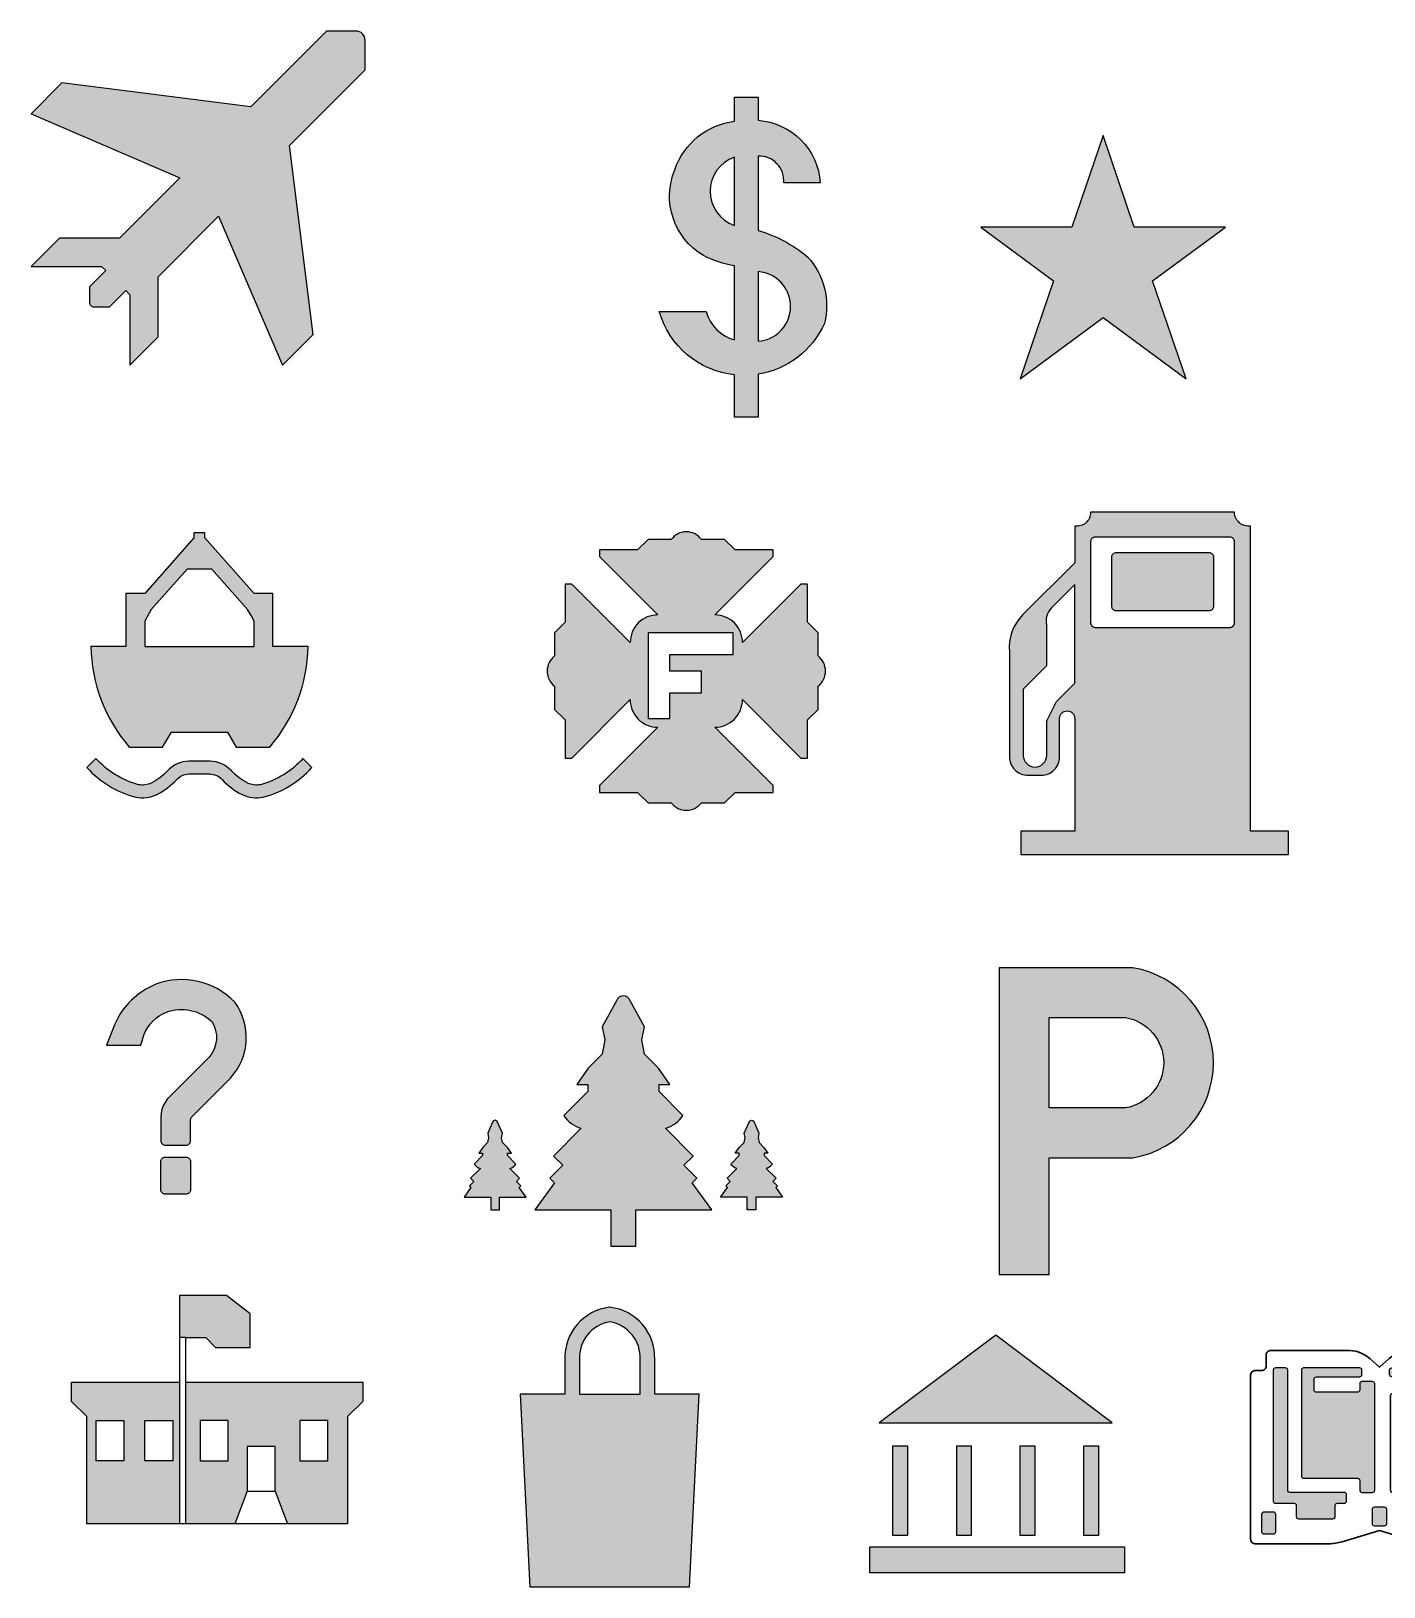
# Model space of a CAD drawing. Header units: inches. Extents: x -19 to 298, y -81 to 95.
# Drawn here: x -19 to 128.9, y -74.6 to 95.4 of the extents above; entities that cross this region are included whole.
import ezdxf

# ---------------------------------------------------------------- set-up
doc = ezdxf.new("R2010")
doc.units = ezdxf.units.IN
doc.header["$MEASUREMENT"] = 0

# ---------------------------------------------------------------- blocks, each defined once
blk = doc.blocks.new('Airport')
blk.add_hatch(color=256).paths.add_polyline_path([(17.44, 24.01), (25.72, 32.29), (25.72, 35.51, 0.414214), (24.72, 36.51), (21.5, 36.51), (13.22, 28.23), (-7.43, 30.84), (-10.8, 27.47), (5.48, 20.49), (-1.12, 13.88), (-7.69, 13.88), (-10.79, 10.79), (-3.09, 10.79), (-2.64, 10.34), (-4.42, 8.55), (-4.42, 6.87, 0.414214), (-3.92, 6.37), (-2.24, 6.37), (-0.45, 8.15), (0, 7.7), (0, 0), (3.09, 3.09), (3.09, 9.67), (9.7, 16.27), (16.68, -0.01), (20.05, 3.36)])
at = {"color": 0, "linetype": 'ByBlock', "lineweight": -2}
blk.add_lwpolyline([(24.72, 36.51), (21.5, 36.51), (13.22, 28.23), (-7.43, 30.84), (-10.8, 27.47), (5.48, 20.49), (-1.12, 13.88), (-7.69, 13.88), (-10.79, 10.79), (-3.09, 10.79), (-2.64, 10.34), (-4.42, 8.55), (-4.42, 6.87, 0.414214), (-3.92, 6.37), (-2.24, 6.37), (-0.45, 8.15), (0, 7.7), (0, 0), (3.09, 3.09), (3.09, 9.67), (9.7, 16.27), (16.68, -0.01), (20.05, 3.36), (17.44, 24.01), (25.72, 32.29), (25.72, 35.51, 0.414214)], format="xyb", close=True, dxfattribs=at)
blk = doc.blocks.new('ATM')
h = blk.add_hatch(color=256)
h.paths.add_polyline_path([(1.29, 14.96), (1.29, 17.49), (-1.29, 17.49), (-1.29, 14.85, 0.288396), (-7.81, 9.56, 0.373164), (-4.69, 0.18, 0.074888), (-1.29, -0.95), (-1.29, -9.03, -0.266821), (-4.38, -5.94), (-9.51, -5.94, 0.30474), (-1.29, -12.87), (-1.29, -17.49), (1.29, -17.49), (1.29, -12.8, 0.252504), (8.55, -7.23, 0.249488), (6.75, 0, 0.105197), (1.29, 2.93), (1.29, 11.06, -0.449214), (4.1, 8.11), (8.09, 8.11, 0.377829)])
h.paths.add_polyline_path([(-1.29, 3.48, -0.712131), (-1.29, 10.94)], flags=16)
h.paths.add_polyline_path([(2.07, -1.72, -0.843737), (1.29, -9.19), (1.29, -1.55, 0.002015)], flags=16)
at = {"color": 0, "linetype": 'ByBlock', "lineweight": -2}
for points in [[(-1.29, -0.95, -0.074888), (-4.69, 0.18, -0.373164), (-7.81, 9.56, -0.288396), (-1.29, 14.85), (-1.29, 17.49), (1.29, 17.49), (1.29, 14.96, -0.377829), (8.09, 8.11), (4.1, 8.11, 0.449214), (1.29, 11.06), (1.29, 2.93, -0.105197), (6.75, 0, -0.249488), (8.55, -7.23, -0.252504), (1.29, -12.8), (1.29, -17.49), (-1.29, -17.49), (-1.29, -12.87, -0.30474), (-9.51, -5.94), (-4.38, -5.94, 0.266821), (-1.29, -9.03)], [(-1.29, 3.48), (-1.29, 10.94, 0.712131)], [(1.29, -9.19, 0.843737), (2.07, -1.72, -0.002015), (1.29, -1.55)]]:
    blk.add_lwpolyline(points, format="xyb", close=True, dxfattribs=at)
blk = doc.blocks.new('Attraction')
blk.add_hatch(color=256).paths.add_polyline_path([(5.42, -2.6), (13.38, 3.29), (3.41, 3.29), (0, 13.31), (-3.41, 3.29), (-13.38, 3.29), (-5.42, -2.6), (-9.07, -13.31), (0, -6.61), (9.07, -13.31)])
at = {"color": 0, "linetype": 'ByBlock', "lineweight": -2}
blk.add_lwpolyline([(5.42, -2.6), (13.38, 3.29), (3.41, 3.29), (0, 13.31), (-3.41, 3.29), (-13.38, 3.29), (-5.42, -2.6), (-9.07, -13.31), (0, -6.61), (9.07, -13.31)], close=True, dxfattribs=at)
blk = doc.blocks.new('Ferry')
at = {"linetype": 'ByBlock'}
h = blk.add_hatch(color=256, dxfattribs=at)
h.paths.add_polyline_path([(12.21, 3.38), (8.37, 3.38), (8.37, 9.16), (6.32, 9.16), (0.93, 15.26), (0.93, 15.78), (0.33, 15.78), (-0.27, 15.78), (-0.27, 15.26), (-5.66, 9.16), (-7.71, 9.16), (-7.71, 3.38), (-11.55, 3.38, 0.173608), (-7.37, -7.62), (-3.7, -7.62), (-2.74, -5.98), (0.33, -5.98), (3.39, -5.98), (4.36, -7.62), (8.03, -7.62, 0.173608)])
h.paths.add_polyline_path([(3.52, 3.38), (2.66, 3.38), (1.91, 3.38), (0.78, 3.38), (-0.15, 3.38), (-0.55, 3.38), (-2.73, 3.38), (-3.51, 3.38), (-5.66, 3.38), (-5.66, 6.14), (-5.38, 6.6), (-4.95, 7.41), (-1.02, 11.82), (0.33, 11.82), (1.67, 11.82), (5.6, 7.41), (5.98, 6.76), (6.32, 6.14), (6.32, 3.38), (4.33, 3.38)], flags=16)
h.paths.add_polyline_path([(1.49, -9.17), (0.33, -9.17), (-0.83, -9.17, 0.202607), (-3.17, -10.22, -0.085827), (-4.94, -11.57, -0.150559), (-6.33, -11.74, -0.145066), (-10.99, -8.88), (-11.98, -9.87, 0.144665), (-6.64, -13.1, 0.157918), (-4.33, -12.82, 0.086979), (-2.15, -11.17, -0.200725), (-0.82, -10.56), (0.33, -10.56), (1.47, -10.56, -0.200725), (2.8, -11.17, 0.086979), (4.99, -12.82, 0.157918), (7.29, -13.1, 0.144665), (12.63, -9.87), (11.65, -8.88, -0.145066), (6.99, -11.74, -0.150559), (5.6, -11.57, -0.085827), (3.83, -10.22, 0.202607)])
at = {"color": 0, "linetype": 'ByBlock', "lineweight": -2}
for points in [[(0.33, 15.78), (-0.27, 15.78), (-0.27, 15.26), (-5.66, 9.16), (-7.71, 9.16), (-7.71, 3.38), (-11.55, 3.38, 0.173608), (-7.37, -7.62), (-3.7, -7.62), (-2.74, -5.98), (0.33, -5.98), (3.39, -5.98), (4.36, -7.62), (8.03, -7.62, 0.173608), (12.21, 3.38), (8.37, 3.38), (8.37, 9.16), (6.32, 9.16), (0.93, 15.26), (0.93, 15.78)], [(-11.98, -9.87, 0.144665), (-6.64, -13.1, 0.157918), (-4.33, -12.82, 0.086979), (-2.15, -11.17, -0.200725), (-0.82, -10.56), (0.33, -10.56), (1.47, -10.56, -0.200725), (2.8, -11.17, 0.086979), (4.99, -12.82, 0.157918), (7.29, -13.1, 0.144665), (12.63, -9.87), (11.65, -8.88, -0.145066), (6.99, -11.74, -0.150559), (5.6, -11.57, -0.085827), (3.83, -10.22, 0.202607), (1.49, -9.17), (0.33, -9.17), (-0.83, -9.17, 0.202607), (-3.17, -10.22, -0.085827), (-4.94, -11.57, -0.150559), (-6.33, -11.74, -0.145066), (-10.99, -8.88)]]:
    blk.add_lwpolyline(points, format="xyb", close=True, dxfattribs=at)
blk.add_lwpolyline([(0.33, 11.82), (-1.02, 11.82), (-4.95, 7.41), (-5.38, 6.6), (-5.66, 6.14), (-5.66, 3.38), (-3.51, 3.38), (-2.73, 3.38), (-0.55, 3.38), (-0.15, 3.38), (0.78, 3.38), (1.91, 3.38), (2.66, 3.38), (3.52, 3.38), (4.33, 3.38), (6.32, 3.38), (6.32, 6.14), (5.98, 6.76), (5.6, 7.41), (1.67, 11.82)], close=True, dxfattribs=at)
blk = doc.blocks.new('Fire Station')
h = blk.add_hatch(color=256)
h.paths.add_polyline_path([(-2.06, -14.81, 0.495258), (1.24, -14.81), (3.78, -14.81), (4.92, -13.67), (9.09, -13.67), (9.09, -12.93), (2.72, -6.55, 0.414214), (5.73, -3.53), (12.11, -9.91), (12.85, -9.91), (12.85, -5.74), (13.99, -4.6), (13.99, -2.06, 0.495258), (13.99, 1.24), (13.99, 3.78), (12.85, 4.92), (12.85, 9.09), (12.11, 9.09), (5.73, 2.72, 0.414214), (2.72, 5.73), (9.09, 12.11), (9.09, 12.85), (4.92, 12.85), (3.78, 13.99), (1.24, 13.99, 0.495258), (-2.06, 13.99), (-4.6, 13.99), (-5.74, 12.85), (-9.91, 12.85), (-9.91, 12.11), (-3.53, 5.73, 0.414214), (-6.55, 2.72), (-12.93, 9.09), (-13.67, 9.09), (-13.67, 4.92), (-14.81, 3.78), (-14.81, 1.24, 0.495258), (-14.81, -2.06), (-14.81, -4.6), (-13.67, -5.74), (-13.67, -9.91), (-12.93, -9.91), (-6.55, -3.53, 0.414214), (-3.53, -6.55), (-9.91, -12.93), (-9.91, -13.67), (-5.74, -13.67), (-4.6, -14.81)])
h.paths.add_polyline_path([(-2.22, -5.59), (-4.6, -5.59), (-4.6, 3.78), (4.7, 3.78), (4.7, 1.4), (-2.22, 1.4), (-2.22, -0.41), (1.24, -0.41), (1.24, -2.79), (-2.22, -2.79)], flags=16)
at = {"color": 0, "linetype": 'ByBlock', "lineweight": -2}
blk.add_lwpolyline([(-3.53, -6.55), (-9.91, -12.93), (-9.91, -13.67), (-5.74, -13.67), (-4.6, -14.81), (-2.06, -14.81, 0.495258), (1.24, -14.81), (3.78, -14.81), (4.92, -13.67), (9.09, -13.67), (9.09, -12.93), (2.72, -6.55, 0.414214), (5.73, -3.53), (12.11, -9.91), (12.85, -9.91), (12.85, -5.74), (13.99, -4.6), (13.99, -2.06, 0.495258), (13.99, 1.24), (13.99, 3.78), (12.85, 4.92), (12.85, 9.09), (12.11, 9.09), (5.73, 2.72, 0.414214), (2.72, 5.73), (9.09, 12.11), (9.09, 12.85), (4.92, 12.85), (3.78, 13.99), (1.24, 13.99, 0.495258), (-2.06, 13.99), (-4.6, 13.99), (-5.74, 12.85), (-9.91, 12.85), (-9.91, 12.11), (-3.53, 5.73, 0.414214), (-6.55, 2.72), (-12.93, 9.09), (-13.67, 9.09), (-13.67, 4.92), (-14.81, 3.78), (-14.81, 1.24, 0.495258), (-14.81, -2.06), (-14.81, -4.6), (-13.67, -5.74), (-13.67, -9.91), (-12.93, -9.91), (-6.55, -3.53, 0.414214)], format="xyb", close=True, dxfattribs=at)
blk.add_lwpolyline([(1.24, -0.41), (-2.22, -0.41), (-2.22, 1.4), (4.7, 1.4), (4.7, 3.78), (-4.6, 3.78), (-4.6, -5.59), (-2.22, -5.59), (-2.22, -2.79), (1.24, -2.79)], close=True, dxfattribs=at)
blk = doc.blocks.new('Gas Station')
h = blk.add_hatch(color=256)
h.paths.add_polyline_path([(10.22, 19.82, -0.455475), (8.48, 21.33), (-7.26, 21.33, -0.455475), (-8.99, 19.82), (-8.99, 15.82), (-14.67, 10.14, 0.223113), (-16.15, 6.04), (-16.15, -5.37, 0.414214), (-14.1, -7.42), (-12.65, -7.42, 0.414214), (-10.65, -5.42), (-10.65, -1.21, -1), (-8.99, -1.21), (-8.99, -13.51), (-14.91, -13.51), (-14.91, -16.08), (0.61, -16.08), (14.36, -16.08), (14.36, -13.51), (10.22, -13.51)])
h.paths.add_polyline_path([(-6.76, 8.75, -0.414214), (-7.26, 9.25), (-7.26, 18.11, -0.414214), (-6.76, 18.61), (7.98, 18.61, -0.414214), (8.48, 18.11), (8.48, 9.25, -0.414214), (7.98, 8.75)], flags=16)
h.paths.add_polyline_path([(-8.99, 2.66), (-10.99, 0.65), (-12.06, -1.48), (-12.06, -5.24, -1), (-14.63, -5.24), (-14.63, 2), (-12.08, 4.54), (-12.08, 9.04, -0.259957), (-11.57, 10.84), (-8.99, 13.42)], flags=16)
h.paths.add_polyline_path([(-4.44, 10.56, -0.414214), (-4.94, 11.06), (-4.94, 16.45, -0.414214), (-4.44, 16.95), (5.67, 16.95, -0.414214), (6.17, 16.45), (6.17, 11.06, -0.414214), (5.67, 10.56)], flags=0)
blk.add_hatch(color=256).paths.add_polyline_path([(5.67, 10.56, 0.414214), (6.17, 11.06), (6.17, 16.45, 0.414214), (5.67, 16.95), (-4.44, 16.95, 0.414214), (-4.94, 16.45), (-4.94, 11.06, 0.414214), (-4.44, 10.56)])
at = {"color": 0, "linetype": 'ByBlock', "lineweight": -2}
for points in [[(-8.99, 19.82), (-8.99, 15.82), (-14.67, 10.14, 0.223113), (-16.15, 6.04), (-16.15, -5.37, 0.414214), (-14.1, -7.42), (-12.65, -7.42, 0.414214), (-10.65, -5.42), (-10.65, -1.21, -1), (-8.99, -1.21), (-8.99, -13.51), (-14.91, -13.51), (-14.91, -16.08), (0.61, -16.08), (14.36, -16.08), (14.36, -13.51), (10.22, -13.51), (10.22, 19.82, -0.455475), (8.48, 21.33), (-7.26, 21.33, -0.455475)], [(-7.26, 18.11), (-7.26, 9.25, 0.414214), (-6.76, 8.75), (7.98, 8.75, 0.414214), (8.48, 9.25), (8.48, 18.11, 0.414214), (7.98, 18.61), (-6.76, 18.61, 0.414214)], [(-4.94, 11.06), (-4.94, 16.45, -0.414214), (-4.44, 16.95), (5.67, 16.95, -0.414214), (6.17, 16.45), (6.17, 11.06, -0.414214), (5.67, 10.56), (-4.44, 10.56, -0.414214)], [(-8.99, 2.66), (-8.99, 13.42), (-11.57, 10.84, 0.259957), (-12.08, 9.04), (-12.08, 4.54), (-14.63, 2), (-14.63, -5.24, 1), (-12.06, -5.24), (-12.06, -1.48), (-10.99, 0.65)]]:
    blk.add_lwpolyline(points, format="xyb", close=True, dxfattribs=at)
blk = doc.blocks.new('Information Center')
h = blk.add_hatch(color=256)
h.paths.add_polyline_path([(-0.77, -1.39, 0.212799), (-1.72, -3.88), (-1.72, -6.17, 0.414214), (-1.22, -6.67), (1.04, -6.67, 0.414214), (1.54, -6.17), (1.54, -3.88, -0.141113), (1.68, -3.55), (5.92, 0.68, 0.358315), (6.38, 8.97, 0.299605), (-2.26, 10.93, 0.19521), (-6.74, 6.58), (-7.64, 4.27), (-3.91, 4.27), (-3.51, 5.49, -0.211607), (-1.1, 7.87, -0.286451), (3.86, 6.86, -0.335605), (3.55, 2.93)])
h.paths.add_polyline_path([(1.04, -12.02, 0.414214), (1.54, -11.52), (1.54, -8.46, 0.414214), (1.04, -7.96), (-1.22, -7.96, 0.414214), (-1.72, -8.46), (-1.72, -11.52, 0.414214), (-1.22, -12.02)])
at = {"color": 0, "linetype": 'ByBlock', "lineweight": -2}
for points in [[(-3.91, 4.27), (-3.51, 5.49, -0.211607), (-1.1, 7.87, -0.286451), (3.86, 6.86, -0.335605), (3.55, 2.93), (-0.77, -1.39, 0.212799), (-1.72, -3.88), (-1.72, -6.17, 0.414214), (-1.22, -6.67), (1.04, -6.67, 0.414214), (1.54, -6.17), (1.54, -3.88, -0.141113), (1.68, -3.55), (5.92, 0.68, 0.358315), (6.38, 8.97, 0.299605), (-2.26, 10.93, 0.19521), (-6.74, 6.58), (-7.64, 4.27)], [(-1.22, -7.96), (1.04, -7.96, -0.414214), (1.54, -8.46), (1.54, -11.52, -0.414214), (1.04, -12.02), (-1.22, -12.02, -0.414214), (-1.72, -11.52), (-1.72, -8.46, -0.414214)]]:
    blk.add_lwpolyline(points, format="xyb", close=True, dxfattribs=at)
blk = doc.blocks.new('Park')
h = blk.add_hatch(color=256)
h.paths.add_polyline_path([(-12.41, -5.19, 0.187185), (-11.74, -4.7), (-12.66, -3.78), (-12.66, -3.52), (-12.24, -3.52), (-12.68, -2.89), (-13.21, -2.36), (-13.31, -1.82), (-13.21, -1.31), (-13.76, -0.11, 0.712964), (-14.29, -0.11), (-14.83, -1.31), (-14.73, -1.82), (-14.84, -2.36), (-15.37, -2.89), (-15.81, -3.52), (-15.39, -3.52), (-15.39, -3.78), (-16.3, -4.7, 0.187185), (-15.63, -5.19), (-16.7, -6.26), (-16.34, -6.61), (-16.84, -7.1), (-16.66, -7.28), (-17.4, -8.31), (-14.5, -8.31), (-14.5, -9.71), (-14.02, -9.71), (-13.54, -9.71), (-13.54, -8.31), (-10.64, -8.31), (-11.39, -7.28), (-11.21, -7.1), (-11.7, -6.61), (-11.35, -6.26)])
h.paths.add_polyline_path([(-1.37, -9.71), (-1.37, -13.69), (0, -13.69), (1.37, -13.69), (1.37, -9.71), (9.66, -9.71), (7.53, -6.75), (8.04, -6.25), (6.63, -4.84), (7.65, -3.83), (4.61, -0.79, 0.187185), (6.52, 0.62), (3.9, 3.24), (3.9, 4), (5.1, 4), (3.85, 5.79), (2.33, 7.31), (2.03, 8.86), (2.31, 10.3), (0.76, 13.15, 0.712964), (-0.76, 13.15), (-2.31, 10.3), (-2.03, 8.86), (-2.33, 7.31), (-3.85, 5.79), (-5.1, 4), (-3.9, 4), (-3.9, 3.24), (-6.52, 0.62, 0.187185), (-4.61, -0.79), (-7.65, -3.83), (-6.63, -4.84), (-8.04, -6.25), (-7.53, -6.75), (-9.66, -9.71)])
h.paths.add_polyline_path([(12.66, -3.78), (11.74, -4.7, 0.187185), (12.41, -5.19), (11.35, -6.26), (11.7, -6.61), (11.21, -7.1), (11.39, -7.28), (10.64, -8.31), (13.54, -8.31), (13.54, -9.71), (14.02, -9.71), (14.5, -9.71), (14.5, -8.31), (17.4, -8.31), (16.66, -7.28), (16.84, -7.1), (16.34, -6.61), (16.7, -6.26), (15.63, -5.19, 0.187185), (16.3, -4.7), (15.39, -3.78), (15.39, -3.52), (15.81, -3.52), (15.37, -2.89), (14.84, -2.36), (14.73, -1.82), (14.83, -1.31), (14.29, -0.11, 0.712964), (13.76, -0.11), (13.21, -1.31), (13.31, -1.82), (13.21, -2.36), (12.68, -2.89), (12.24, -3.52), (12.66, -3.52)])
at = {"color": 0, "linetype": 'ByBlock', "lineweight": -2}
for points in [[(-0.76, 13.15), (-2.31, 10.3), (-2.03, 8.86), (-2.33, 7.31), (-3.85, 5.79), (-5.1, 4), (-3.9, 4), (-3.9, 3.24), (-6.52, 0.62, 0.187185), (-4.61, -0.79), (-7.65, -3.83), (-6.63, -4.84), (-8.04, -6.25), (-7.53, -6.75), (-9.66, -9.71), (-1.37, -9.71), (-1.37, -13.69), (0, -13.69), (1.37, -13.69), (1.37, -9.71), (9.66, -9.71), (7.53, -6.75), (8.04, -6.25), (6.63, -4.84), (7.65, -3.83), (4.61, -0.79, 0.187185), (6.52, 0.62), (3.9, 3.24), (3.9, 4), (5.1, 4), (3.85, 5.79), (2.33, 7.31), (2.03, 8.86), (2.31, 10.3), (0.76, 13.15, 0.712964)], [(-14.29, -0.11), (-14.83, -1.31), (-14.73, -1.82), (-14.84, -2.36), (-15.37, -2.89), (-15.81, -3.52), (-15.39, -3.52), (-15.39, -3.78), (-16.3, -4.7, 0.187185), (-15.63, -5.19), (-16.7, -6.26), (-16.34, -6.61), (-16.84, -7.1), (-16.66, -7.28), (-17.4, -8.31), (-14.5, -8.31), (-14.5, -9.71), (-14.02, -9.71), (-13.54, -9.71), (-13.54, -8.31), (-10.64, -8.31), (-11.39, -7.28), (-11.21, -7.1), (-11.7, -6.61), (-11.35, -6.26), (-12.41, -5.19, 0.187185), (-11.74, -4.7), (-12.66, -3.78), (-12.66, -3.52), (-12.24, -3.52), (-12.68, -2.89), (-13.21, -2.36), (-13.31, -1.82), (-13.21, -1.31), (-13.76, -0.11, 0.712964)], [(14.29, -0.11), (14.83, -1.31), (14.73, -1.82), (14.84, -2.36), (15.37, -2.89), (15.81, -3.52), (15.39, -3.52), (15.39, -3.78), (16.3, -4.7, -0.187185), (15.63, -5.19), (16.7, -6.26), (16.34, -6.61), (16.84, -7.1), (16.66, -7.28), (17.4, -8.31), (14.5, -8.31), (14.5, -9.71), (14.02, -9.71), (13.54, -9.71), (13.54, -8.31), (10.64, -8.31), (11.39, -7.28), (11.21, -7.1), (11.7, -6.61), (11.35, -6.26), (12.41, -5.19, -0.187185), (11.74, -4.7), (12.66, -3.78), (12.66, -3.52), (12.24, -3.52), (12.68, -2.89), (13.21, -2.36), (13.31, -1.82), (13.21, -1.31), (13.76, -0.11, -0.712964)]]:
    blk.add_lwpolyline(points, format="xyb", close=True, dxfattribs=at)
blk = doc.blocks.new('Parking')
h = blk.add_hatch(color=256)
h.paths.add_polyline_path([(4.3, 17.47), (-10.32, 17.47), (-10.32, -16.04), (-4.87, -16.04), (-4.87, -3.29), (4.3, -3.29, 0.847261)])
h.paths.add_polyline_path([(-4.87, 2.15), (-4.87, 12.03), (3.49, 12.03, -0.843848), (3.49, 2.15)], flags=16)
at = {"color": 0, "linetype": 'ByBlock', "lineweight": -2}
for points in [[(4.3, 17.47), (-10.32, 17.47), (-10.32, -16.04), (-4.87, -16.04), (-4.87, -3.29), (4.3, -3.29, 0.847261)], [(3.49, 12.03, -0.843848), (3.49, 2.15), (-4.87, 2.15), (-4.87, 12.03)]]:
    blk.add_lwpolyline(points, format="xyb", close=True, dxfattribs=at)
blk = doc.blocks.new('School')
at = {"linetype": 'ByBlock'}
blk.add_hatch(color=256, dxfattribs=at).paths.add_polyline_path([(3.63, 15.2), (1.03, 17.2), (-4.11, 17.2), (-4.11, 12.61), (-3.41, 12.61), (-1.24, 12.61), (-0.16, 11.52), (3.63, 11.52)])
h = blk.add_hatch(color=256)
h.paths.add_polyline_path([(0, 7.73), (-3.41, 7.73), (-3.41, -7.73), (0, -7.73), (1.92, -7.73), (3.28, -4.19), (3.28, 0.72), (6.35, 0.72), (6.35, -4.19), (7.71, -7.73), (14.26, -7.73), (14.26, 3.97), (15.93, 5.64), (15.93, 7.73)])
h.paths.add_polyline_path([(1.2, 3.54), (1.2, -0.86), (-1.84, -0.86), (-1.84, 3.54)], flags=16)
h.paths.add_polyline_path([(9.06, 3.54), (12.09, 3.54), (12.09, -0.86), (9.06, -0.86)], flags=16)
h.paths.add_polyline_path([(-15.93, 7.73), (-15.93, 5.64), (-14.26, 3.97), (-14.26, -7.73), (-4.11, -7.73), (-4.11, 7.73)])
h.paths.add_polyline_path([(-4.86, 3.54), (-4.86, -0.86), (-7.9, -0.86), (-7.9, 3.54)], flags=16)
h.paths.add_polyline_path([(-10.2, 3.54), (-10.2, -0.86), (-13.24, -0.86), (-13.24, 3.54)], flags=16)
at = {"color": 0, "linetype": 'ByBlock'}
blk.add_line((-3.41, 12.61), (-4.11, 12.61), dxfattribs=at)
at = {"color": 0, "linetype": 'ByBlock', "lineweight": -2}
for points in [[(-3.41, -7.73), (-3.41, 12.61), (-1.24, 12.61), (-0.16, 11.52), (3.63, 11.52), (3.63, 15.2), (1.03, 17.2), (-4.11, 17.2), (-4.11, -7.73)], [(-3.41, 7.73), (0, 7.73), (15.93, 7.73), (15.93, 5.64), (14.26, 3.97), (14.26, -7.73), (0, -7.73), (-14.26, -7.73), (-14.26, 3.97), (-15.93, 5.64), (-15.93, 7.73), (-4.11, 7.73)], [(3.28, -4.19), (1.92, -7.73)], [(6.35, -4.19), (7.71, -7.73)]]:
    blk.add_lwpolyline(points, dxfattribs=at)
for points in [[(-13.24, 3.54), (-10.2, 3.54), (-10.2, -0.86), (-13.24, -0.86)], [(-7.9, 3.54), (-4.86, 3.54), (-4.86, -0.86), (-7.9, -0.86)], [(1.2, 3.54), (-1.84, 3.54), (-1.84, -0.86), (1.2, -0.86)], [(12.09, 3.54), (9.06, 3.54), (9.06, -0.86), (12.09, -0.86)], [(3.28, -4.19), (6.35, -4.19), (6.35, 0.72), (3.28, 0.72)]]:
    blk.add_lwpolyline(points, close=True, dxfattribs=at)
blk = doc.blocks.new('Shopping')
h = blk.add_hatch(color=256)
h.paths.add_polyline_path([(-8.73, -15.28), (8.73, -15.28), (9.79, 5.8), (4.91, 5.8), (4.91, 9.57, 0.393356), (0, 15.28, 0.393356), (-4.91, 9.57), (-4.91, 5.8), (-9.79, 5.8)])
h.paths.add_polyline_path([(-3.32, 5.8), (3.32, 5.8), (3.32, 9.57, 0.378002), (0, 13.7, 0.378002), (-3.32, 9.57)], flags=17)
at = {"color": 0, "linetype": 'ByBlock', "lineweight": -2}
for points in [[(8.73, -15.28), (9.79, 5.8), (4.91, 5.8), (4.91, 9.57, 0.393356), (0, 15.28, 0.393356), (-4.91, 9.57), (-4.91, 5.8), (-9.79, 5.8), (-8.73, -15.28)], [(3.32, 5.8), (3.32, 9.57, 0.378002), (0, 13.7, 0.378002), (-3.32, 9.57), (-3.32, 5.8)]]:
    blk.add_lwpolyline(points, format="xyb", close=True, dxfattribs=at)
blk = doc.blocks.new('museum')
h = blk.add_hatch(color=256)
h.paths.add_polyline_path([(12.58, 6.79), (-0.17, 16.34), (-12.92, 6.79)])
h.paths.add_polyline_path([(-2.85, 4.27), (-4.44, 4.27), (-4.44, -5.53), (-2.85, -5.53)])
h.paths.add_polyline_path([(-11.41, -5.53), (-9.81, -5.53), (-9.81, 4.27), (-11.41, 4.27)])
h.paths.add_polyline_path([(4.11, 4.27), (2.52, 4.27), (2.52, -5.53), (4.11, -5.53)])
h.paths.add_polyline_path([(11.07, 4.27), (9.48, 4.27), (9.48, -5.53), (11.07, -5.53)])
h.paths.add_polyline_path([(-13.92, -6.79), (-13.92, -9.63), (13.92, -9.63), (13.92, -6.79)])
at = {"color": 0, "linetype": 'ByBlock', "lineweight": -2}
blk.add_lwpolyline([(-12.92, 6.79), (12.58, 6.79), (-0.17, 16.34), (-12.92, 6.79)], dxfattribs=at)
for points in [[(-11.41, 4.27), (-9.81, 4.27), (-9.81, -5.53), (-11.41, -5.53)], [(-4.44, 4.27), (-2.85, 4.27), (-2.85, -5.53), (-4.44, -5.53)], [(2.52, 4.27), (4.11, 4.27), (4.11, -5.53), (2.52, -5.53)], [(9.48, 4.27), (11.07, 4.27), (11.07, -5.53), (9.48, -5.53)], [(-13.92, -6.79), (13.92, -6.79), (13.92, -9.63), (-13.92, -9.63)]]:
    blk.add_lwpolyline(points, close=True, dxfattribs=at)
blk = doc.blocks.new('library')
h = blk.add_hatch(color=256)
h.paths.add_polyline_path([(-8.54, -2.96, 0.414214), (-8.29, -3.21), (-2.41, -3.21, -0.414214), (-2.16, -3.46), (-2.16, -4.5, 0.414214), (-1.91, -4.75), (-0.77, -4.75, 0.414214), (-0.52, -4.5), (-0.52, 7.12, 0.414214), (-0.77, 7.37), (-1.91, 7.37, 0.414214), (-2.16, 7.12), (-2.16, 6.44, -0.414214), (-2.41, 6.19), (-6.9, 6.19, -0.414214), (-7.15, 6.44), (-7.15, 7.63, -0.414214), (-6.9, 7.88), (-2.16, 7.88, 0.414214), (-1.91, 8.13), (-1.91, 8.61, 0.414214), (-2.16, 8.86), (-8.29, 8.86, 0.414214), (-8.54, 8.61)])
h.paths.add_polyline_path([(1.18, -4.5, 0.414214), (1.43, -4.75), (2.36, -4.75, 0.414214), (2.61, -4.5), (2.61, -3.46, -0.414214), (2.86, -3.21), (7.54, -3.21, 0.414214), (7.79, -2.96), (7.79, 5.8, 0.414214), (7.54, 6.05), (1.43, 6.05, 0.414214), (1.18, 5.8)])
h.paths.add_polyline_path([(7.54, 7.88, 0.414214), (7.79, 8.13), (7.79, 8.61, 0.414214), (7.54, 8.86), (1.36, 8.86, 0.414214), (1.11, 8.61), (1.11, 8.13, 0.414214), (1.36, 7.88)])
h.paths.add_polyline_path([(10.97, 8.61, 0.414214), (10.72, 8.86), (9.87, 8.86, 0.414214), (9.62, 8.61), (9.62, -4.72, -0.414214), (9.37, -4.97), (3, -4.97, 0.414214), (2.75, -5.22), (2.75, -5.68, 0.414214), (3, -5.93), (4.77, -5.93, -0.414214), (5.02, -6.18), (5.02, -7.26, 0.414214), (5.27, -7.51), (10.72, -7.51, 0.414214), (10.97, -7.26)])
h.paths.add_polyline_path([(13.53, 7.39, 0.414214), (13.28, 7.64), (12.31, 7.64, 0.414214), (12.06, 7.39), (12.06, -8.4, 0.414214), (12.31, -8.65), (13.28, -8.65, 0.414214), (13.53, -8.4)])
h.paths.add_polyline_path([(0.76, -6.58, 0.414214), (0.51, -6.33), (-0.51, -6.33, 0.414214), (-0.76, -6.58), (-0.76, -8.19, 0.414214), (-0.51, -8.44), (0.51, -8.44, 0.414214), (0.76, -8.19)])
h.paths.add_polyline_path([(-5.09, -7.63, 0.414214), (-4.84, -7.38), (-4.84, -6.18, -0.414214), (-4.59, -5.93), (-3.85, -5.93, 0.414214), (-3.6, -5.68), (-3.6, -5, 0.414214), (-3.85, -4.75), (-9.78, -4.75, -0.414214), (-10.03, -4.5), (-10.03, 8.61, 0.414214), (-10.28, 8.86), (-11.37, 8.86, 0.414214), (-11.62, 8.61), (-11.62, -5.68, 0.414214), (-11.37, -5.93), (-9.35, -5.93, -0.414214), (-9.1, -6.18), (-9.1, -7.38, 0.414214), (-8.85, -7.63)])
h.paths.add_polyline_path([(-12.85, -9.07, 0.414214), (-12.6, -9.32), (-11.62, -9.32, 0.414214), (-11.37, -9.07), (-11.37, -7.12, 0.414214), (-11.62, -6.87), (-12.6, -6.87, 0.414214), (-12.85, -7.12)])
at = {"color": 0, "linetype": 'ByBlock', "lineweight": 30}
blk.add_lwpolyline([(-4.09, -10.15, -0.072759), (-5.52, -10.36), (-13.59, -10.36, -0.414214), (-14.09, -9.86), (-14.09, 8.06, -0.414214), (-13.59, 8.56), (-12.88, 8.56, 0.414214), (-12.38, 9.06), (-12.38, 10.26, -0.414214), (-11.88, 10.76), (-3.64, 10.76, -0.199562), (-1.05, 9.87), (0, 8.93), (1.08, 9.88, -0.201494), (3.65, 10.76), (11.88, 10.76, -0.261972), (12.38, 9.76), (12.38, 9.06, 0.414214), (12.88, 8.56), (13.59, 8.56, -0.414214), (14.09, 8.06), (14.09, -9.86, -0.414214), (13.59, -10.36), (5.56, -10.36, -0.072027), (4.14, -10.16), (0, -8.93), (-4.09, -10.15)], format="xyb", dxfattribs=at)
at = {"color": 0, "linetype": 'ByBlock', "lineweight": -2}
for points in [[(-11.62, 8.61), (-11.62, -5.68, 0.414214), (-11.37, -5.93), (-9.35, -5.93, -0.414214), (-9.1, -6.18), (-9.1, -7.38, 0.414214), (-8.85, -7.63), (-5.09, -7.63, 0.414214), (-4.84, -7.38), (-4.84, -6.18, -0.414214), (-4.59, -5.93), (-3.85, -5.93, 0.414214), (-3.6, -5.68), (-3.6, -5, 0.414214), (-3.85, -4.75), (-9.78, -4.75, -0.414214), (-10.03, -4.5), (-10.03, 8.61, 0.414214), (-10.28, 8.86), (-11.37, 8.86, 0.414214)], [(-8.54, 8.61), (-8.54, -2.96, 0.414214), (-8.29, -3.21), (-2.41, -3.21, -0.414214), (-2.16, -3.46), (-2.16, -4.5, 0.414214), (-1.91, -4.75), (-0.77, -4.75, 0.414214), (-0.52, -4.5), (-0.52, 7.12, 0.414214), (-0.77, 7.37), (-1.91, 7.37, 0.414214), (-2.16, 7.12), (-2.16, 6.44, -0.414214), (-2.41, 6.19), (-6.9, 6.19, -0.414214), (-7.15, 6.44), (-7.15, 7.63, -0.414214), (-6.9, 7.88), (-2.16, 7.88, 0.414214), (-1.91, 8.13), (-1.91, 8.61, 0.414214), (-2.16, 8.86), (-8.29, 8.86, 0.414214)], [(1.36, 8.86), (7.54, 8.86, -0.414214), (7.79, 8.61), (7.79, 8.13, -0.414214), (7.54, 7.88), (1.36, 7.88, -0.414214), (1.11, 8.13), (1.11, 8.61, -0.414214)], [(9.62, 8.61), (9.62, -4.72, -0.414214), (9.37, -4.97), (3, -4.97, 0.414214), (2.75, -5.22), (2.75, -5.68, 0.414214), (3, -5.93), (4.77, -5.93, -0.414214), (5.02, -6.18), (5.02, -7.26, 0.414214), (5.27, -7.51), (10.72, -7.51, 0.414214), (10.97, -7.26), (10.97, 8.61, 0.414214), (10.72, 8.86), (9.87, 8.86, 0.414214)], [(12.31, 7.64), (13.28, 7.64, -0.414214), (13.53, 7.39), (13.53, -8.4, -0.414214), (13.28, -8.65), (12.31, -8.65, -0.414214), (12.06, -8.4), (12.06, 7.39, -0.414214)], [(1.18, 5.8), (1.18, -4.5, 0.414214), (1.43, -4.75), (2.36, -4.75, 0.414214), (2.61, -4.5), (2.61, -3.46, -0.414214), (2.86, -3.21), (7.54, -3.21, 0.414214), (7.79, -2.96), (7.79, 5.8, 0.414214), (7.54, 6.05), (1.43, 6.05, 0.414214)], [(-0.51, -6.33), (0.51, -6.33, -0.414214), (0.76, -6.58), (0.76, -8.19, -0.414214), (0.51, -8.44), (-0.51, -8.44, -0.414214), (-0.76, -8.19), (-0.76, -6.58, -0.414214)], [(-12.6, -6.87), (-11.62, -6.87, -0.414214), (-11.37, -7.12), (-11.37, -9.07, -0.414214), (-11.62, -9.32), (-12.6, -9.32, -0.414214), (-12.85, -9.07), (-12.85, -7.12, -0.414214)]]:
    blk.add_lwpolyline(points, format="xyb", close=True, dxfattribs=at)

msp = doc.modelspace()

# ---------------------------------------------------------------- block references
for name, p in [('Airport', (-8.21, 58.9)), ('ATM', (59.19, 70.7)), ('Attraction', (98.21, 70.7)), ('Gas Station', (104.11, 21.49)), ('Ferry', (-0.93, 24.78)), ('Fire Station', (53.05, 25.87)), ('Information Center', (-3.12, -19.7)), ('Parking', (97.18, -24.44)), ('Park', (45.75, -23.72)), ('School', (1.33, -60)), ('Shopping', (44.27, -59.36)), ('museum', (86.64, -63.48)), ('library', (128.43, -59.56))]:
    msp.add_blockref(name, p)

doc.saveas('drawing.dxf')
